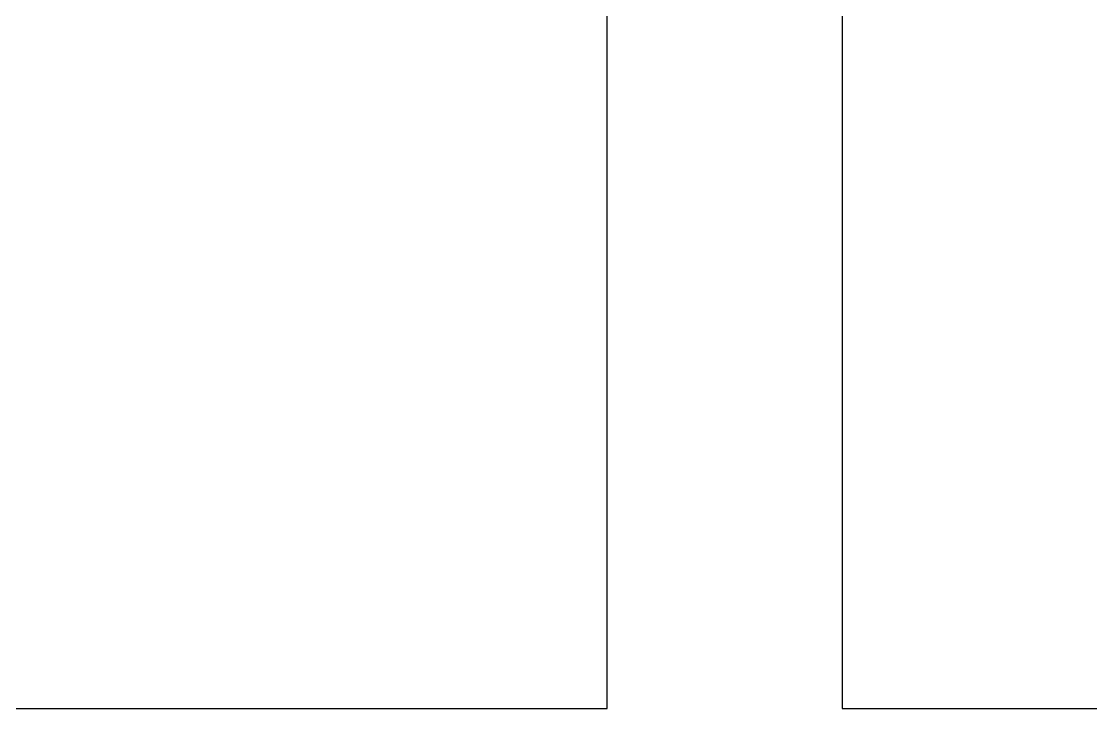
# Model space of a CAD drawing. Extents: x 2104 to 16979, y 4026 to 5124.
# Drawn here: x 7219 to 7732, y 4026 to 4356 of the extents above; entities that cross this region are included whole.
import ezdxf
from ezdxf import colors
from ezdxf.entities.mleader import LeaderData, LeaderLine
from ezdxf.math import Vec2, Vec3

# ---------------------------------------------------------------- set-up
doc = ezdxf.new("R2010")
doc.units = 0
doc.header["$LTSCALE"] = 18
doc.header["$MEASUREMENT"] = 0
doc.layers.add('G-ANNO-TEXT', color=70, linetype='Continuous')
doc.styles.add('Arial', font='arial.ttf')

msp = doc.modelspace()

# ---------------------------------------------------------------- linework, layer by layer
at = {"layer": 'DEFPOINTS'}
for points in [[(5993.35, 4025.98), (7499.86, 4025.98), (7499.86, 5123.87), (5993.35, 5123.87)], [(7612.59, 4025.98), (9119.1, 4025.98), (9119.1, 5123.87), (7612.59, 5123.87)]]:
    msp.add_lwpolyline(points, close=True, dxfattribs=at)

# ---------------------------------------------------------------- leaders
at = {"layer": 'G-ANNO-TEXT'}
ml = msp.add_multileader_mtext('Standard', dxfattribs=at)
ml.set_content('\\pxt1;FURNISH 18"x18" RATED ACCESS PANEL TO BE INSTALLED BY GENERAL CONTRACTOR', color=256, style='Arial')
ml.set_leader_properties(color=256, linetype='ByLayer', lineweight=-1)
ml.build(insert=Vec2(0, 0))
ml.multileader.update_dxf_attribs({"has_dogleg": 0, "dogleg_length": 0.125, "arrow_head_size": 6, "scale": 48})
ctx = ml.context
ctx.base_point, ctx.scale, ctx.char_height, ctx.arrow_head_size, ctx.landing_gap_size, ctx.plane_origin = Vec3(6379.5, 4168.5), 48, 4.5, 6, 1.5, Vec3(6345, 4179)
notes = []
notes.append((ctx, [(0, (1, 1, 0), (6373.5, 4168.5), (1, 0), 6, [(0, [(6345, 4186.5), (6363, 4168.5)], 0, [])])]))
ctx.mtext.insert, ctx.mtext.width, ctx.mtext.flow_direction = Vec3(6381, 4170.79), 85.6026, 5
for ctx, leaders in notes:
    for number, flags, end, landing, length, lines in leaders:
        leader = LeaderData()
        leader.index, (leader.has_last_leader_line, leader.has_dogleg_vector, leader.attachment_direction) = number, flags
        leader.last_leader_point, leader.dogleg_vector, leader.dogleg_length = Vec3(end), Vec3(landing), length
        for number, points, colour, breaks in lines:
            line = LeaderLine()
            line.index, line.vertices, line.color, line.breaks = number, Vec3.list(points), colors.encode_raw_color(colour), breaks
            leader.lines.append(line)
        ctx.leaders.append(leader)

doc.saveas('drawing.dxf')
